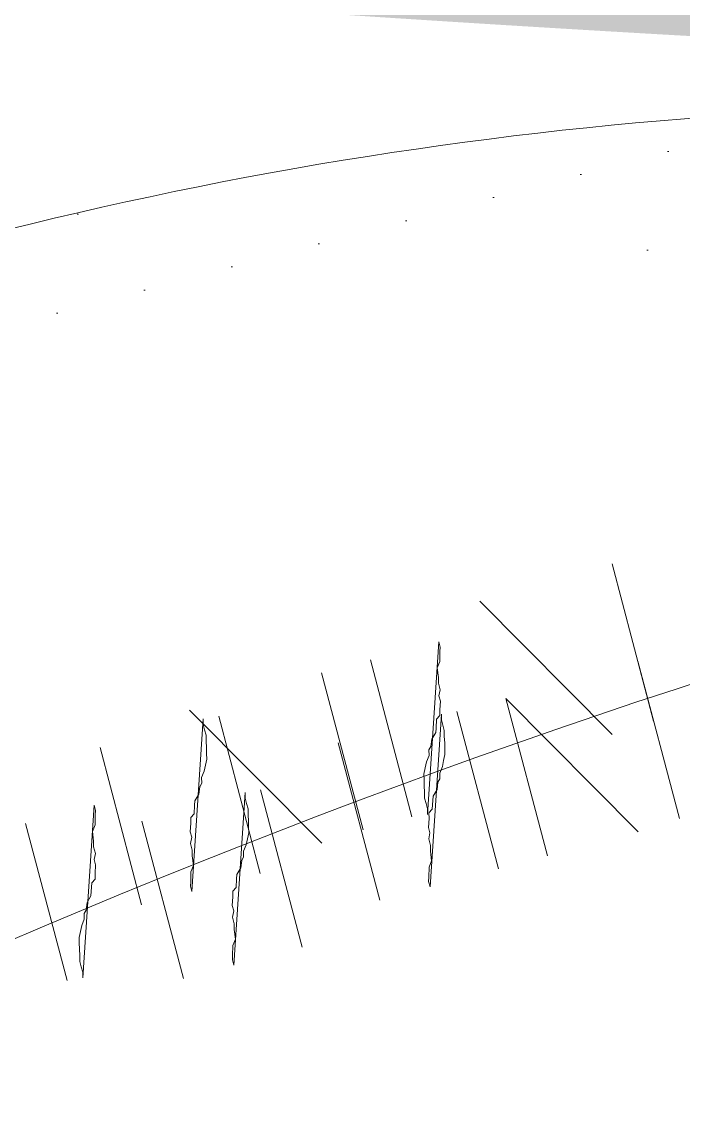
# Model space of a CAD drawing. Extents: x 25752 to 73233, y 27827 to 61602.
# Drawn here: x 59992.3 to 60074.1, y 47998.5 to 48134.5 of the extents above; entities that cross this region are included whole.
import ezdxf

# ---------------------------------------------------------------- set-up
doc = ezdxf.new("R2010")
doc.units = 0
doc.header["$LTSCALE"] = 1000
doc.header["$MEASUREMENT"] = 0
for name, color, linetype, lineweight in [('配景图块－家具立面', 252, 'Continuous', 9), ('铺地', 8, 'Continuous', 5), ('陈设', 31, 'Continuous', 5)]:
    doc.layers.add(name, color=color, linetype=linetype, lineweight=lineweight)

# ---------------------------------------------------------------- blocks, each defined once
blk = doc.blocks.new('keting-01')
at = {"layer": '陈设'}
h = blk.add_hatch(dxfattribs=at)
h.set_pattern_fill('DOTS', color=8, scale=304.8, style=0)
h.set_pattern_definition([(360, (18162.58683531021, 25617.30413790274), (9.525, 19.05), [0, -19.05])])
edge = h.paths.add_edge_path()
edge.add_spline(control_points=[(996.0713303628145, 863.5908750832896), (987.8386285043089, 865.249062579649), (979.6290772076463, 866.8703409121372), (953.8046428019879, 871.8115154706757), (936.2674978222931, 874.9332216072362), (901.3564025760861, 880.3358279757667), (884.0475129705155, 882.5680708720465), (843.5278039620025, 886.746823094727), (820.2507946590194, 888.4518537753029), (749.6108987083426, 892.7779565799283), (701.3337347968481, 894.618957277853), (627.9680007197894, 900.9026336313109), (603.3749709839467, 903.5774288240355), (566.4484742425848, 909.1011380929267), (554.1336054278072, 911.1946513882722), (529.5235732987057, 915.9968669301015), (517.1714435715694, 918.7274998116773), (490.3756448621862, 925.4178034765064), (476.0802774102194, 929.4496035207412), (452.3256658747559, 936.4561370372539), (442.7341582282679, 939.3740820792736), (433.2446362406481, 942.261107346334)], knot_values=[0.007594318894714291, 0.007594318894714291, 0.007594318894714291, 0.007594318894714291, 1.009331685129112, 1.009331685129112, 3.166903830014817, 3.166903830014817, 5.324475974900523, 5.324475974900523, 8.146713981276132, 8.146713981276132, 13.78698518195698, 13.78698518195698, 16.6071207822974, 16.6071207822974, 18.01718858246761, 18.01718858246761, 19.42725638263783, 19.42725638263783, 21.11840045899928, 21.11840045899928, 22.2881602581128, 22.2881602581128, 22.2881602581128, 22.2881602581128], degree=3, periodic=0)
edge.add_ellipse((-77.48649606085382, -800.0763045151252), major_axis=(-1283.858626616139, 1283.858626616139), ratio=0.9999999999999818, start_angle=-61.33743676422674, end_angle=-48.55714826964773)
edge.add_ellipse((147.8141850942047, -800.0763045151252), major_axis=(1283.858626616115, 1283.858626616115), ratio=0.9999999999999885, start_angle=48.5571482696466, end_angle=61.33743676426361)
edge.add_spline(control_points=[(-362.9169472076464, 942.2611073462176), (-372.4064691951498, 939.3740820792154), (-381.9979768417543, 936.4561370371375), (-405.7525883766357, 929.4496035208576), (-420.0479558280203, 925.4178034767974), (-446.8437545358902, 918.7274998123175), (-459.1958842620952, 915.9968669308582), (-483.8059163887519, 911.1946513893781), (-496.1207852023654, 909.1011380941491), (-533.0472819404677, 903.5774288254324), (-557.6403116740985, 900.9026336325915), (-611.6581250126474, 896.2760806423612), (-640.9893235403579, 894.6019140569842), (-669.9649956822395, 893.036922814732)], knot_values=[0.007594318904541566, 0.007594318904541566, 0.007594318904541566, 0.007594318904541566, 1.177354118008585, 1.177354118008585, 2.868498194319651, 2.868498194319651, 4.278565994361959, 4.278565994361959, 5.688633794404266, 5.688633794404266, 8.508769394488882, 8.508769394488882, 11.91787256770212, 11.91787256770212, 11.91787256770212, 11.91787256770212], degree=3, periodic=0)
edge.add_ellipse((-690.3545186583651, 887.7951286538737), major_axis=(-14.8863872921046, 14.8863872921046), ratio=0.9999999999995667, start_angle=225.8035234418923, end_angle=239.417541532368, ccw=False)
edge.add_ellipse((-1021.224653691403, 764.549575428071), major_axis=(-263.7332285244026, 263.7332285244026), ratio=0.9999999999994231, start_angle=234.5429178462428, end_angle=244.3434878472222, ccw=False)
edge.add_ellipse((-545.4026927228551, 1473.910637742491), major_axis=(464.1965283956217, 464.1965283956217), ratio=0.9999999999999988, start_angle=215.5301837112753, end_angle=236.2784491778619)
edge.add_ellipse((-116.4895104428288, 4898.453169354412), major_axis=(2884.587237370078, 2884.587237370078), ratio=1, start_angle=220.7753203818918, end_angle=231.6420249032678)
edge.add_ellipse((703.8265827595023, 1753.867807273753), major_axis=(-687.3524551223126, 687.3524551223126), ratio=0.9999999999999951, start_angle=113.9930274311128, end_angle=139.4777875760855)
edge.add_ellipse((803.3696362192277, 772.3616992990137), major_axis=(18.88655356571336, 18.88655356571336), ratio=0.999999999999889, start_angle=29.349690518414718, end_angle=107.31395154978779, ccw=False)
edge.add_ellipse((582.0949540698202, 537.5616818803828), major_axis=(245.0239564003844, 245.0239564003844), ratio=0.9999999999999977, start_angle=326.06965526290503, end_angle=363.74867896470926, ccw=False)
edge.add_ellipse((782.0569143572357, 287.1395743794274), major_axis=(-245.0406506768896, 245.0406506768896), ratio=0.9999999999729834, start_angle=289.4364312615882, end_angle=291.1525348597326, ccw=False)
edge.add_ellipse((2297.740822082967, 545.9582504187129), major_axis=(-966.7610353427459, 966.7610353427459), ratio=0.9999999999999937, start_angle=35.30528515153998, end_angle=42.74492259143477, ccw=False)
edge.add_ellipse((1141.667108909693, 731.1284608243732), major_axis=(139.1840901862562, 139.1840901862562), ratio=0.9999999999998591, start_angle=92.70420918075928, end_angle=121.7648417998393, ccw=False)
edge = h.paths.add_edge_path()
edge.add_ellipse((1101.918267338537, 809.3025705468026), major_axis=(-54.2011694401335, 54.2011694401335), ratio=0.9999999999999156, start_angle=248.1334738211491, end_angle=277.7178630449272)
edge.add_ellipse((1076.469573644921, 764.9464125772356), major_axis=(-90.17858370672025, 90.17858370672026), ratio=0.9999999999997502, start_angle=-79.30676778778508, end_angle=-64.31921627686972)
edge.add_ellipse((-296.995434705168, 651.4936658183578), major_axis=(1014.580495176632, 1014.580495176632), ratio=0.9999999999999984, start_angle=303.32411686118166, end_angle=324.37804893725087, ccw=False)
edge.add_spline(control_points=[(1108.148602955276, 361.1190873634769), (1110.136375368107, 360.9395735422149), (1118.851643845905, 360.1629144363105), (1127.953862196533, 359.6286005796865), (1136.498063597945, 358.8512076107436)], knot_values=[0, 0, 0, 0, 0.2418033642713523, 1.052830296575082, 1.052830296575082, 1.052830296575082, 1.052830296575082], degree=3, periodic=0)
edge.add_ellipse((1133.497794231167, 324.3855359081645), major_axis=(-24.46307566700356, 24.46307566700356), ratio=0.9999999999999188, start_angle=238.7767705824798, end_angle=310.27284356007203, ccw=False)
edge.add_ellipse((-2508.813566227327, 624.5515211943421), major_axis=(2607.446179105898, 2607.446179105898), ratio=0.999999999999999, start_angle=310.4593117003497, end_angle=318.3404531218047)
edge = h.paths.add_edge_path()
edge.add_ellipse((-1031.590578305419, 809.3025705465116), major_axis=(54.20116944015222, 54.20116944015222), ratio=0.9999999999995934, start_angle=82.28213695507955, end_angle=111.8665261788591)
edge.add_ellipse((2579.141255260445, 624.5515211949823), major_axis=(-2607.446179106048, 2607.446179106049), ratio=0.9999999999999925, start_angle=41.65954687821016, end_angle=49.54410408661445)
edge.add_ellipse((-1063.138307445566, 324.2252916574944), major_axis=(24.46307566700256, 24.46307566700256), ratio=0.9999999999999033, start_angle=49.98346972011012, end_angle=121.3236457343994, ccw=False)
edge.add_spline(control_points=[(-1066.143605310703, 358.690525254875), (-1062.783122170367, 358.996772701852), (-1059.659696693998, 359.2463994749123), (-1056.694063436356, 359.4704228297924)], knot_values=[0, 0, 0, 0, 0.3189857557440551, 0.3189857557440551, 0.3189857557440551, 0.3189857557440551], degree=3, periodic=0)
edge.add_ellipse((2166.821021849522, 749.914078490925), major_axis=(2296.028718604327, 2296.028718604327), ratio=0.9999999999999991, start_angle=132.8754075785099, end_angle=141.9062269296692, ccw=False)
edge = h.paths.add_edge_path()
edge.add_ellipse((-635.3614413564792, 614.8597379613784), major_axis=(201.0565212141125, 201.0565212141125), ratio=0.9999999999999994, start_angle=219.8560000035077, end_angle=290.9319768433341)
edge.add_ellipse((-399.5050116856582, 697.3351374629419), major_axis=(141.3163031800011, 141.3163031800011), ratio=0.9999999999999929, start_angle=231.8281592482279, end_angle=294.8810682384705)
edge.add_ellipse((-58.50481420382857, 130.5610611776938), major_axis=(-368.4761261597796, 368.4761261597795), ratio=0.9999999999999991, start_angle=285.52623263396157, end_angle=332.11357467867344, ccw=False)
edge.add_ellipse((469.8066690799315, 776.027095969941), major_axis=(-235.293706831595, 235.293706831595), ratio=0.9999999999999817, start_angle=80.19826500577827, end_angle=130.5062586859865)
edge.add_ellipse((682.046916129184, 526.5308612888912), major_axis=(178.2628612539982, 178.2628612539982), ratio=0.9999999999999981, start_angle=154.0384846775883, end_angle=216.6923729745889)
edge.add_ellipse((1096.802542923717, 604.6498504911433), major_axis=(-394.2525525941339, 394.252552594134), ratio=0.999999999999949, start_angle=80.98112304628877, end_angle=109.8781780001218)
edge.add_ellipse((81.6952970182756, 14361.16825844161), major_axis=(-10099.29640554323, 10099.29640554323), ratio=0.9999999999995927, start_angle=138.1241672681158, end_angle=138.7143909774701)
edge.add_spline(control_points=[(1006.961830939166, 108.6085719899856), (1007.363344130339, 114.9970480263582), (1007.454428465106, 121.4929060100112), (1007.199459466501, 128.3166593944188)], knot_values=[2.293510373809953, 2.293510373809953, 2.293510373809953, 2.293510373809953, 2.979732802934619, 2.979732802934619, 2.979732802934619, 2.979732802934619], degree=3, periodic=0)
edge.add_spline(control_points=[(1007.199459466501, 128.3166593944188), (1007.056142148329, 132.1522709439159), (1006.394062284846, 142.4749772372306), (1004.522849050001, 156.9979462881456), (992.0258315125247, 153.6702440436347), (988.5933109238977, 157.0695412120549), (987.1594260093989, 159.5937389279716)], knot_values=[2.979732802934619, 2.979732802934619, 2.979732802934619, 2.979732802934619, 3.36545639614831, 3.990521829336836, 4.278466320926378, 4.605763273049225, 4.605763273049225, 4.605763273049225, 4.605763273049225], degree=3, periodic=0)
edge.add_spline(control_points=[(987.1594260093989, 159.5937389279716), (985.7204994963249, 162.1268118276494), (984.6764873770298, 165.380762527755), (983.6324752577348, 168.6347132280353)], knot_values=[4.605763273049225, 4.605763273049225, 4.605763273049225, 4.605763273049225, 4.934211014792284, 4.934211014792284, 4.934211014792284, 4.934211014792284], degree=3, periodic=0)
edge.add_ellipse((2297.740822082967, 545.9582504187129), major_axis=(-966.7610353430241, 966.761035343024), ratio=0.9999999999998376, start_angle=52.795632896919415, end_angle=61.02050574382298, ccw=False)
edge.add_ellipse((697.9145912433742, 481.1212555931415), major_axis=(-193.2577183695978, 193.2577183695977), ratio=0.9999999999999212, start_angle=165.6335501199894, end_angle=198.8130742464472, ccw=False)
edge.add_ellipse((987.5689921147423, 481.2092158006271), major_axis=(197.4361382076936, 197.4361382076936), ratio=0.9999999999998674, start_angle=151.0252170128921, end_angle=192.4102655699839, ccw=False)
edge.add_ellipse((872.4652319916058, 801.2413249782403), major_axis=(300.9884463597922, 300.9884463597923), ratio=0.9999999999999813, start_angle=177.8463850309959, end_angle=203.8962665094932, ccw=False)
edge.add_ellipse((886.4243425853783, 285.6783404281014), major_axis=(-280.5584644205587, 280.5584644205586), ratio=0.9999999999996602, start_angle=2.0533838449994732, end_angle=10.260448050109005, ccw=False)
edge.add_spline(control_points=[(595.9934426442487, 556.0040629839059), (602.4018513633637, 564.1422486366355), (618.4675662182271, 584.5444695093902), (560.9736075192923, 575.6567985196598), (529.1059395032935, 596.5780363008962), (474.9238256493118, 621.3288819395821), (415.2595064755296, 591.6954341397504), (340.9271842219168, 609.1883606316987), (261.9902330305194, 623.6756329140626), (229.1386710400693, 677.9326262066606), (178.6444096356863, 685.7719019984361), (189.3899977983674, 715.6425413673278), (173.7849215685856, 716.9934724339982), (165.6612177520292, 717.6121500710142)], knot_values=[28.72622828787619, 28.72622828787619, 28.72622828787619, 28.72622828787619, 29.65137003608691, 31.04553471454428, 32.97090723718488, 34.80045963000916, 37.53798117998499, 40.13244696109814, 43.73799823656201, 46.29924793153518, 47.53881564063179, 48.20545028199999, 48.98405692497199, 48.98405692497199, 48.98405692497199, 48.98405692550385], degree=3, periodic=0)
edge.add_ellipse((18.62507486331742, -4997.741153196723), major_axis=(-4042.702252732715, 4042.702252732715), ratio=0.9999999999999977, start_angle=-46.47369586912973, end_angle=-42.84626635100496)
edge.add_spline(control_points=[(-196.2340660261689, 715.4644757015049), (-208.8575831012568, 714.1898179298732), (-231.1373375068652, 711.301770086342), (-259.3318401137367, 671.6945340897655), (-321.67682123743, 652.850656854629), (-379.5356295341626, 620.6237012119964), (-444.5238694277359, 630.861494119803), (-465.1179062118754, 597.4442924734321), (-544.0760743449209, 568.0265953844064), (-524.7681710667675, 567.5076862247661)], knot_values=[0, 0, 0, 1.163513729807164e-12, 1.426783815582302, 2.507845637052222, 5.446644405802077, 8.794161911986935, 10.36550993041577, 12.19506232323765, 14.47634677036475, 14.47634677036475, 14.47634677036475, 14.47634677036475], degree=3, periodic=0)
edge.add_ellipse((-756.0246989517473, 924.870957973355), major_axis=(300.9884463598087, 300.9884463598087), ratio=0.9999999999999547, start_angle=233.1899730444863, end_angle=257.9076692015958, ccw=False)
edge.add_ellipse((-939.7393269962631, 638.6571184380446), major_axis=(197.4361382076993, 197.4361382076993), ratio=0.9999999999999556, start_angle=244.6759739839959, end_angle=286.0610225410798, ccw=False)
edge.add_ellipse((-657.4306535270298, 573.8381970869959), major_axis=(-193.2577183704306, 193.2577183704306), ratio=0.9999999999956852, start_angle=85.14470269029368, end_angle=91.45268943398088, ccw=False)
edge.add_ellipse((-2122.789457567385, 542.7427645198768), major_axis=(-894.3411277871842, 894.3411277871842), ratio=0.9999999999998531, start_angle=208.0880272447276, end_angle=218.4118439115923, ccw=False)
edge.add_spline(control_points=[(-912.6986819964368, 174.8128519249731), (-914.3419047960779, 169.8037326467456), (-915.9851275954861, 164.7946133684018), (-919.0608770635445, 162.4413558801753)], knot_values=[4.42752981046754, 4.42752981046754, 4.42752981046754, 4.42752981046754, 4.934211014792284, 4.934211014792284, 4.934211014792284, 4.934211014792284], degree=3, periodic=0)
edge.add_ellipse((-1027.898065884248, 610.1037862319499), major_axis=(325.7661624684434, 325.7661624684433), ratio=0.9999999999999749, start_angle=238.6648212037559, end_angle=277.816367146285)
h = blk.add_hatch(dxfattribs=at)
h.set_pattern_fill('DOTS', color=8, scale=162.56, angle=14.82400259601741, style=0)
h.set_pattern_definition([(14.82400259601742, (4836.366016332875, 17139.19586050097), (2.3114750246387, 11.12155938753516), [0, -10.15999999999999])])
edge = h.paths.add_edge_path(flags=17)
edge.add_ellipse((-519.1439025870932, 762.2042342543718), major_axis=(21.14502328860399, 21.14502328860399), ratio=0.9999999999999227, start_angle=217.598370494964, end_angle=267.39462829812675, ccw=False)
edge.add_ellipse((-537.164517506928, 656.8479491472244), major_axis=(54.45877196658473, 54.45877196658473), ratio=0.999999999999866, start_angle=350.65844968254294, end_angle=394.3991949743683, ccw=False)
edge.add_ellipse((-516.9501930261322, 701.7574595074402), major_axis=(-29.95442116378443, 29.95442116378443), ratio=0.9999999999998381, start_angle=224.9828587922299, end_angle=289.9024488496004)
edge = h.paths.add_edge_path(flags=17)
edge.add_ellipse((-268.9012063805421, 118.0461821601493), major_axis=(-437.6135387341282, 437.6135387341282), ratio=0.9999999999840347, start_angle=-26.32292343229813, end_angle=-25.58827127859119)
edge.add_ellipse((-472.1012531904853, 651.9236041483819), major_axis=(-35.27276074935165, 35.27276074935165), ratio=0.9999999999999832, start_angle=246.3633945223265, end_angle=317.8577408210059, ccw=False)
edge.add_ellipse((-407.3491173858347, 676.690143339074), major_axis=(-13.75234945515317, 13.75234945515317), ratio=0.9999999999999909, start_angle=-72.18619439915022, end_angle=64.8217797418078, ccw=False)
edge.add_ellipse((-443.9371503046423, 625.1105849205924), major_axis=(58.36219010513094, 58.36219010513094), ratio=0.9999999999999907, start_angle=11.56752916311502, end_angle=61.28906160823021)
edge = h.paths.add_edge_path()
edge.add_ellipse((-425.4547496489249, 468.2156776812044), major_axis=(-220.0337383788228, 220.0337383788228), ratio=0.9999999999999688, start_angle=-23.32578200306534, end_angle=26.28458598788795)
edge.add_spline(control_points=[(-720.1757704019547, 568.0616188914282), (-724.1126861067023, 559.5518392391969), (-729.1230209034402, 548.7218270415324), (-722.1788345618406, 542.4840992808458), (-720.3808340353426, 541.3396552748163)], knot_values=[0, 0, 0, 0, 1.42238482592121, 1.810204922351612, 1.810204922351612, 1.810204922351612, 1.810204922351612], degree=3, periodic=0)
edge.add_ellipse((-268.9012063769624, 118.0461821584613), major_axis=(437.6135387384768, 437.6135387384769), ratio=0.99999999999961, start_angle=87.25263749308863, end_angle=91.84549474957328, ccw=False)
edge.add_ellipse((-419.3596846963046, 494.8536052366253), major_axis=(196.4563008926624, 196.4563008926624), ratio=0.9999999999999459, start_angle=66.89079912288321, end_angle=117.98945326683679, ccw=False)
edge.add_ellipse((-326.5521458889125, 374.6258958802209), major_axis=(301.2260797398521, 301.2260797398521), ratio=0.9999999999999956, start_angle=389.56745048290304, end_angle=432.4529716565977, ccw=False)
edge.add_ellipse((-65.63578831939958, -110.8210009536706), major_axis=(-642.1611214507669, 642.1611214507669), ratio=0.999999999999835, start_angle=321.74637887917953, end_angle=324.3508728240508, ccw=False)
edge.add_spline(control_points=[(-172.3207264993107, 791.0438091878896), (-173.0406314915745, 794.3510192702524), (-177.5621041331906, 803.7592005331535), (-188.5103892912157, 803.5802000950789), (-195.9014523802325, 803.4593589303549)], knot_values=[0, 0, 0, 0, 0.5819764206049407, 1.791185280154921, 1.791185280154921, 1.791185280154921, 1.791185280154921], degree=3, periodic=0)
edge.add_ellipse((-310.588310538209, 350.0807654595119), major_axis=(330.6850650178454, 330.6850650178453), ratio=0.9999999999999977, start_angle=30.80422389370577, end_angle=74.43044399808288)
edge = h.paths.add_edge_path()
edge.add_spline(control_points=[(-184.02270455088, 765.4202955260407), (-178.7685652549844, 770.4592218788457), (-171.4651442120085, 777.4634900736273), (-171.7042187721236, 788.2116013358464), (-172.3207264993107, 791.0438091878896)], knot_values=[1.791185280154921, 1.791185280154921, 1.791185280154921, 1.791185280154921, 3.069002213139684, 3.567391534373676, 3.567391534373676, 3.567391534373676, 3.567391534373676], degree=3, periodic=0)
edge.add_ellipse((-65.63578831939958, -110.8210009536706), major_axis=(642.1611214519006, 642.1611214519005), ratio=0.9999999999993392, start_angle=51.74637887920161, end_angle=54.3508728240713)
edge.add_ellipse((-507.7083576456644, 994.6399603226455), major_axis=(-255.5169101381771, 255.5169101381771), ratio=0.9999999999999863, start_angle=145.8922033348512, end_angle=189.5904192882054, ccw=False)
edge.add_ellipse((-653.8920481570531, 961.5946925718454), major_axis=(273.4511480315422, 273.4511480315423), ratio=0.9999999999999933, start_angle=220.3807436132537, end_angle=258.6817611968143, ccw=False)
edge.add_ellipse((-268.9012063769624, 118.0461821584613), major_axis=(-437.6135387383082, 437.6135387383082), ratio=0.9999999999988526, start_angle=-2.747362506916546, end_angle=1.845494749579979)
edge.add_spline(control_points=[(-720.3808340353426, 541.3396552748163), (-717.6522013170179, 539.6028552498901), (-707.1904422369553, 535.6688909807708), (-697.8251601859229, 535.2074981800979), (-691.54221590003, 534.8979607583606)], knot_values=[1.810204922351612, 1.810204922351612, 1.810204922351612, 1.810204922351612, 2.398757922429805, 3.598446597238173, 3.598446597238173, 3.598446597238173, 3.598446597238173], degree=3, periodic=0)
edge.add_ellipse((-673.966593976249, 887.778286769113), major_axis=(-249.833371441272, 249.833371441272), ratio=0.9999999999999963, start_angle=132.1486721113125, end_angle=176.9724953827164)
edge.add_ellipse((-424.9174051396549, 901.4550634215702), major_axis=(-195.6217202257924, 195.6217202257924), ratio=0.9999999999999788, start_angle=132.3564968236814, end_angle=195.5463068146161)
at = {"layer": '陈设', "color": 8, "linetype": 'Continuous'}
for p, q in [((-351.3156963514339, 748.442995973397), (-355.9982303185679, 766.1356612081872)), ((-351.3156963514339, 748.442995973397), (-355.9982303185679, 766.1356612081872)), ((-351.3156963514339, 748.442995973397), (-355.9982303185679, 766.1356612081872)), ((-351.3156963514339, 748.442995973397), (-355.9982303185679, 766.1356612081872)), ((-370.8612935001147, 761.934639183979), (-355.9640485124546, 746.945395433926)), ((-370.8612935001147, 761.934639183979), (-355.9640485124546, 746.945395433926)), ((-370.8612935001147, 761.934639183979), (-355.9640485124546, 746.945395433926)), ((-378.5167557772947, 737.6567813305883), (-383.1992897442542, 755.3494465654367)), ((-378.5167557772947, 737.6567813305883), (-383.1992897442542, 755.3494465654367)), ((-378.5167557772947, 737.6567813305883), (-383.1992897442542, 755.3494465654367)), ((-378.5167557772947, 737.6567813305883), (-383.1992897442542, 755.3494465654367)), ((-348.4153537931852, 737.4842308446241), (-353.0978877601447, 755.1768960794725)), ((-348.4153537931852, 737.4842308446241), (-353.0978877601447, 755.1768960794725)), ((-348.4153537931852, 737.4842308446241), (-353.0978877601447, 755.1768960794725)), ((-348.4153537931852, 737.4842308446241), (-353.0978877601447, 755.1768960794725)), ((-384.0169847884099, 736.2010928388336), (-388.6995187553694, 753.893758073682)), ((-384.0169847884099, 736.2010928388336), (-388.6995187553694, 753.893758073682)), ((-384.0169847884099, 736.2010928388336), (-388.6995187553694, 753.893758073682)), ((-384.0169847884099, 736.2010928388336), (-388.6995187553694, 753.893758073682)), ((-367.9609509416914, 750.9758740552061), (-353.0637059540313, 735.9866303051531)), ((-367.9609509416914, 750.9758740552061), (-363.278416974732, 733.283208820445)), ((-367.9609509416914, 750.9758740552061), (-353.0637059540313, 735.9866303051531)), ((-367.9609509416914, 750.9758740552061), (-363.278416974732, 733.283208820445)), ((-367.9609509416914, 750.9758740552061), (-353.0637059540313, 735.9866303051531)), ((-367.9609509416914, 750.9758740552061), (-363.278416974732, 733.283208820445)), ((-367.9609509416914, 750.9758740552061), (-363.278416974732, 733.283208820445)), ((-403.5625819370907, 749.6927360494155), (-388.665336949256, 734.7034922993626)), ((-403.5625819370907, 749.6927360494155), (-388.665336949256, 734.7034922993626)), ((-403.5625819370907, 749.6927360494155), (-388.665336949256, 734.7034922993626)), ((-400.2726473029179, 749.0022059785551), (-395.5901133357547, 731.3095407437067)), ((-400.2726473029179, 749.0022059785551), (-395.5901133357547, 731.3095407437067)), ((-400.2726473029179, 749.0022059785551), (-395.5901133357547, 731.3095407437067)), ((-400.2726473029179, 749.0022059785551), (-395.5901133357547, 731.3095407437067)), ((-373.4611799528066, 749.5201855634805), (-368.7786459858762, 731.8275203287194)), ((-373.4611799528066, 749.5201855634805), (-368.7786459858762, 731.8275203287194)), ((-373.4611799528066, 749.5201855634805), (-368.7786459858762, 731.8275203287194)), ((-373.4611799528066, 749.5201855634805), (-368.7786459858762, 731.8275203287194)), ((-413.6303463299409, 745.4669624984963), (-408.9478123628069, 727.7742972637643)), ((-413.6303463299409, 745.4669624984963), (-408.9478123628069, 727.7742972637643)), ((-413.6303463299409, 745.4669624984963), (-408.9478123628069, 727.7742972637643)), ((-413.6303463299409, 745.4669624984963), (-408.9478123628069, 727.7742972637643)), ((-386.8188789798296, 745.984942083538), (-382.1363450128702, 728.2922768486897)), ((-386.8188789798296, 745.984942083538), (-382.1363450128702, 728.2922768486897)), ((-386.8188789798296, 745.984942083538), (-382.1363450128702, 728.2922768486897)), ((-386.8188789798296, 745.984942083538), (-382.1363450128702, 728.2922768486897)), ((-395.5507614017697, 740.7094149166369), (-390.8682274348103, 723.0167496817885)), ((-395.5507614017697, 740.7094149166369), (-390.8682274348103, 723.0167496817885)), ((-395.5507614017697, 740.7094149166369), (-390.8682274348103, 723.0167496817885)), ((-395.5507614017697, 740.7094149166369), (-390.8682274348103, 723.0167496817885)), ((-417.3257827419147, 719.2464232586208), (-422.0083167088742, 736.9390884934692)), ((-417.3257827419147, 719.2464232586208), (-422.0083167088742, 736.9390884934692)), ((-417.3257827419147, 719.2464232586208), (-422.0083167088742, 736.9390884934692)), ((-417.3257827419147, 719.2464232586208), (-422.0083167088742, 736.9390884934692)), ((-408.9084604288219, 737.1741714366071), (-404.2259264618624, 719.4815062017587)), ((-408.9084604288219, 737.1741714366071), (-404.2259264618624, 719.4815062017587)), ((-408.9084604288219, 737.1741714366071), (-404.2259264618624, 719.4815062017587)), ((-408.9084604288219, 737.1741714366071), (-404.2259264618624, 719.4815062017587))]:
    blk.add_line(p, q, dxfattribs=at)
for points in [[(-375.4903259116109, 757.3896979643614), (-375.3314479104884, 756.7893872550922), (-375.362367087102, 756.2994347229833), (-375.3844859397796, 755.169451981259), (-375.6758409704489, 754.4499827712134), (-375.5480901013361, 753.3605052768835), (-375.5392897775746, 752.7204750673845), (-375.3406922761351, 751.9700866808125), (-375.4811838826572, 751.2905449265381), (-375.3223058815347, 750.6902342173853), (-375.3841442345292, 749.7103291529638), (-375.3753439108259, 749.0702989434358), (-375.7461379421293, 748.650985088083), (-375.8079762951238, 747.6710800236324), (-375.8388954715338, 747.1811274915235), (-376.2803281795932, 746.4219387811609), (-376.3818860329338, 745.5921113941004), (-376.6026023868762, 745.2125170389772), (-376.5938020631438, 744.5724868294783), (-376.8851570940169, 743.8530176194035), (-377.0264344474708, 743.1732679096749), (-377.1677118009538, 742.4935181999172), (-377.1589114772214, 741.8534879904182), (-377.1501111533144, 741.2134577808902), (-377.1017992848356, 740.4241356410785), (-377.0929989611031, 739.7841054315795), (-376.9341209599806, 739.1837947223685), (-376.7752429588581, 738.5834840132156), (-376.7664426349511, 737.9434538037167)], [(-375.4903259116109, 757.3896979643614), (-375.3314479104884, 756.7893872550922), (-375.362367087102, 756.2994347229833), (-375.3844859397796, 755.169451981259), (-375.6758409704489, 754.4499827712134), (-375.5480901013361, 753.3605052768835), (-375.5392897775746, 752.7204750673845), (-375.3406922761351, 751.9700866808125), (-375.4811838826572, 751.2905449265381), (-375.3223058815347, 750.6902342173853), (-375.3841442345292, 749.7103291529638), (-375.3753439108259, 749.0702989434358), (-375.7461379421293, 748.650985088083), (-375.8079762951238, 747.6710800236324), (-375.8388954715338, 747.1811274915235), (-376.2803281795932, 746.4219387811609), (-376.3818860329338, 745.5921113941004), (-376.6026023868762, 745.2125170389772), (-376.5938020631438, 744.5724868294783), (-376.8851570940169, 743.8530176194035), (-377.0264344474708, 743.1732679096749), (-377.1677118009538, 742.4935181999172), (-377.1589114772214, 741.8534879904182), (-377.1501111533144, 741.2134577808902), (-377.1017992848356, 740.4241356410785), (-377.0929989611031, 739.7841054315795), (-376.9341209599806, 739.1837947223685), (-376.7752429588581, 738.5834840132156), (-376.7664426349511, 737.9434538037167)], [(-375.4903259116109, 757.3896979643614), (-375.3314479104884, 756.7893872550922), (-375.362367087102, 756.2994347229833), (-375.3844859397796, 755.169451981259), (-375.6758409704489, 754.4499827712134), (-375.5480901013361, 753.3605052768835), (-375.5392897775746, 752.7204750673845), (-375.3406922761351, 751.9700866808125), (-375.4811838826572, 751.2905449265381), (-375.3223058815347, 750.6902342173853), (-375.3841442345292, 749.7103291529638), (-375.3753439108259, 749.0702989434358), (-375.7461379421293, 748.650985088083), (-375.8079762951238, 747.6710800236324), (-375.8388954715338, 747.1811274915235), (-376.2803281795932, 746.4219387811609), (-376.3818860329338, 745.5921113941004), (-376.6026023868762, 745.2125170389772), (-376.5938020631438, 744.5724868294783), (-376.8851570940169, 743.8530176194035), (-377.0264344474708, 743.1732679096749), (-377.1677118009538, 742.4935181999172), (-377.1589114772214, 741.8534879904182), (-377.1501111533144, 741.2134577808902), (-377.1017992848356, 740.4241356410785), (-377.0929989611031, 739.7841054315795), (-376.9341209599806, 739.1837947223685), (-376.7752429588581, 738.5834840132156), (-376.7664426349511, 737.9434538037167)], [(-375.4903259116109, 757.3896979643614), (-375.3314479104884, 756.7893872550922), (-375.362367087102, 756.2994347229833), (-375.3844859397796, 755.169451981259), (-375.6758409704489, 754.4499827712134), (-375.5480901013361, 753.3605052768835), (-375.5392897775746, 752.7204750673845), (-375.3406922761351, 751.9700866808125), (-375.4811838826572, 751.2905449265381), (-375.3223058815347, 750.6902342173853), (-375.3841442345292, 749.7103291529638), (-375.3753439108259, 749.0702989434358), (-375.7461379421293, 748.650985088083), (-375.8079762951238, 747.6710800236324), (-375.8388954715338, 747.1811274915235), (-376.2803281795932, 746.4219387811609), (-376.3818860329338, 745.5921113941004), (-376.6026023868762, 745.2125170389772), (-376.5938020631438, 744.5724868294783), (-376.8851570940169, 743.8530176194035), (-377.0264344474708, 743.1732679096749), (-377.1677118009538, 742.4935181999172), (-377.1589114772214, 741.8534879904182), (-377.1501111533144, 741.2134577808902), (-377.1017992848356, 740.4241356410785), (-377.0929989611031, 739.7841054315795), (-376.9341209599806, 739.1837947223685), (-376.7752429588581, 738.5834840132156), (-376.7664426349511, 737.9434538037167)], [(-403.2990771683981, 729.2692893447238), (-403.4579551695206, 729.8696000540222), (-403.4270359931106, 730.359552586131), (-403.4049171404331, 731.4895353278262), (-403.1135621095891, 732.2090045379009), (-403.2415209342726, 733.299267779279), (-403.250321258005, 733.9392979888071), (-403.4489187594736, 734.6896863752627), (-403.3084271527478, 735.369228129508), (-403.4673051538703, 735.9695388387772), (-403.4054668010504, 736.9494439031114), (-403.4142671247828, 737.5894741126103), (-403.0434730934794, 738.0087879681087), (-402.9814267850597, 738.9879072854528), (-402.9505076084752, 739.4778598176781), (-402.5090749004157, 740.2370485279826), (-402.4075170470751, 741.066875915014), (-402.1868006931327, 741.4464702701662), (-402.1956010168651, 742.0865004796651), (-401.9042459860211, 742.8059696897399), (-401.7629686325381, 743.4857193994685), (-401.6216912790551, 744.1654691091971), (-401.6304916028166, 744.8054993186961), (-401.6392919267237, 745.445529528195), (-401.6878117507731, 746.2356374150258), (-401.6966120745055, 746.8756676245248), (-401.855490075628, 747.4759783336776), (-402.0143680767505, 748.0762890429469), (-402.0231684004539, 748.7163192524749)], [(-403.2990771683981, 729.2692893447238), (-403.4579551695206, 729.8696000540222), (-403.4270359931106, 730.359552586131), (-403.4049171404331, 731.4895353278262), (-403.1135621095891, 732.2090045379009), (-403.2415209342726, 733.299267779279), (-403.250321258005, 733.9392979888071), (-403.4489187594736, 734.6896863752627), (-403.3084271527478, 735.369228129508), (-403.4673051538703, 735.9695388387772), (-403.4054668010504, 736.9494439031114), (-403.4142671247828, 737.5894741126103), (-403.0434730934794, 738.0087879681087), (-402.9814267850597, 738.9879072854528), (-402.9505076084752, 739.4778598176781), (-402.5090749004157, 740.2370485279826), (-402.4075170470751, 741.066875915014), (-402.1868006931327, 741.4464702701662), (-402.1956010168651, 742.0865004796651), (-401.9042459860211, 742.8059696897399), (-401.7629686325381, 743.4857193994685), (-401.6216912790551, 744.1654691091971), (-401.6304916028166, 744.8054993186961), (-401.6392919267237, 745.445529528195), (-401.6878117507731, 746.2356374150258), (-401.6966120745055, 746.8756676245248), (-401.855490075628, 747.4759783336776), (-402.0143680767505, 748.0762890429469), (-402.0231684004539, 748.7163192524749)], [(-403.2990771683981, 729.2692893447238), (-403.4579551695206, 729.8696000540222), (-403.4270359931106, 730.359552586131), (-403.4049171404331, 731.4895353278262), (-403.1135621095891, 732.2090045379009), (-403.2415209342726, 733.299267779279), (-403.250321258005, 733.9392979888071), (-403.4489187594736, 734.6896863752627), (-403.3084271527478, 735.369228129508), (-403.4673051538703, 735.9695388387772), (-403.4054668010504, 736.9494439031114), (-403.4142671247828, 737.5894741126103), (-403.0434730934794, 738.0087879681087), (-402.9814267850597, 738.9879072854528), (-402.9505076084752, 739.4778598176781), (-402.5090749004157, 740.2370485279826), (-402.4075170470751, 741.066875915014), (-402.1868006931327, 741.4464702701662), (-402.1956010168651, 742.0865004796651), (-401.9042459860211, 742.8059696897399), (-401.7629686325381, 743.4857193994685), (-401.6216912790551, 744.1654691091971), (-401.6304916028166, 744.8054993186961), (-401.6392919267237, 745.445529528195), (-401.6878117507731, 746.2356374150258), (-401.6966120745055, 746.8756676245248), (-401.855490075628, 747.4759783336776), (-402.0143680767505, 748.0762890429469), (-402.0231684004539, 748.7163192524749)], [(-403.2990771683981, 729.2692893447238), (-403.4579551695206, 729.8696000540222), (-403.4270359931106, 730.359552586131), (-403.4049171404331, 731.4895353278262), (-403.1135621095891, 732.2090045379009), (-403.2415209342726, 733.299267779279), (-403.250321258005, 733.9392979888071), (-403.4489187594736, 734.6896863752627), (-403.3084271527478, 735.369228129508), (-403.4673051538703, 735.9695388387772), (-403.4054668010504, 736.9494439031114), (-403.4142671247828, 737.5894741126103), (-403.0434730934794, 738.0087879681087), (-402.9814267850597, 738.9879072854528), (-402.9505076084752, 739.4778598176781), (-402.5090749004157, 740.2370485279826), (-402.4075170470751, 741.066875915014), (-402.1868006931327, 741.4464702701662), (-402.1956010168651, 742.0865004796651), (-401.9042459860211, 742.8059696897399), (-401.7629686325381, 743.4857193994685), (-401.6216912790551, 744.1654691091971), (-401.6304916028166, 744.8054993186961), (-401.6392919267237, 745.445529528195), (-401.6878117507731, 746.2356374150258), (-401.6966120745055, 746.8756676245248), (-401.855490075628, 747.4759783336776), (-402.0143680767505, 748.0762890429469), (-402.0231684004539, 748.7163192524749)], [(-376.4876098184905, 729.7872689296491), (-376.646487819613, 730.3875796389184), (-376.6155686430284, 730.8775321711437), (-376.5934497903218, 732.0075149127515), (-376.3020947596524, 732.7269841228263), (-376.4300535841903, 733.8172473642044), (-376.4388539080974, 734.4572775737033), (-376.6374514093623, 735.2076659603044), (-376.4969598028401, 735.8872077145497), (-376.6558378039626, 736.4875184237026), (-376.5939994509681, 737.4674234881531), (-376.6027997748752, 738.1074536975357), (-376.2320057435427, 738.5267675530049), (-376.1699594349775, 739.5058868703782), (-376.1390402585675, 739.9958394026035), (-375.697607550479, 740.7550281129079), (-375.5960496971675, 741.5848554999102), (-375.3753333432251, 741.9644498551497), (-375.3841336669575, 742.6044800645905), (-375.0927786360844, 743.3239492746652), (-374.9515012826305, 744.0036989844812), (-374.8102239291475, 744.6834486942098), (-374.8190242528799, 745.3234789037379), (-374.8278245768161, 745.9635091131204), (-374.8763444008655, 746.7536169999512), (-374.8851447245979, 747.3936472094501), (-375.0440227257204, 747.9939579187194), (-375.2029007268138, 748.5942686278722), (-375.2117010505754, 749.2342988373712)], [(-376.4876098184905, 729.7872689296491), (-376.646487819613, 730.3875796389184), (-376.6155686430284, 730.8775321711437), (-376.5934497903218, 732.0075149127515), (-376.3020947596524, 732.7269841228263), (-376.4300535841903, 733.8172473642044), (-376.4388539080974, 734.4572775737033), (-376.6374514093623, 735.2076659603044), (-376.4969598028401, 735.8872077145497), (-376.6558378039626, 736.4875184237026), (-376.5939994509681, 737.4674234881531), (-376.6027997748752, 738.1074536975357), (-376.2320057435427, 738.5267675530049), (-376.1699594349775, 739.5058868703782), (-376.1390402585675, 739.9958394026035), (-375.697607550479, 740.7550281129079), (-375.5960496971675, 741.5848554999102), (-375.3753333432251, 741.9644498551497), (-375.3841336669575, 742.6044800645905), (-375.0927786360844, 743.3239492746652), (-374.9515012826305, 744.0036989844812), (-374.8102239291475, 744.6834486942098), (-374.8190242528799, 745.3234789037379), (-374.8278245768161, 745.9635091131204), (-374.8763444008655, 746.7536169999512), (-374.8851447245979, 747.3936472094501), (-375.0440227257204, 747.9939579187194), (-375.2029007268138, 748.5942686278722), (-375.2117010505754, 749.2342988373712)], [(-376.4876098184905, 729.7872689296491), (-376.646487819613, 730.3875796389184), (-376.6155686430284, 730.8775321711437), (-376.5934497903218, 732.0075149127515), (-376.3020947596524, 732.7269841228263), (-376.4300535841903, 733.8172473642044), (-376.4388539080974, 734.4572775737033), (-376.6374514093623, 735.2076659603044), (-376.4969598028401, 735.8872077145497), (-376.6558378039626, 736.4875184237026), (-376.5939994509681, 737.4674234881531), (-376.6027997748752, 738.1074536975357), (-376.2320057435427, 738.5267675530049), (-376.1699594349775, 739.5058868703782), (-376.1390402585675, 739.9958394026035), (-375.697607550479, 740.7550281129079), (-375.5960496971675, 741.5848554999102), (-375.3753333432251, 741.9644498551497), (-375.3841336669575, 742.6044800645905), (-375.0927786360844, 743.3239492746652), (-374.9515012826305, 744.0036989844812), (-374.8102239291475, 744.6834486942098), (-374.8190242528799, 745.3234789037379), (-374.8278245768161, 745.9635091131204), (-374.8763444008655, 746.7536169999512), (-374.8851447245979, 747.3936472094501), (-375.0440227257204, 747.9939579187194), (-375.2029007268138, 748.5942686278722), (-375.2117010505754, 749.2342988373712)], [(-376.4876098184905, 729.7872689296491), (-376.646487819613, 730.3875796389184), (-376.6155686430284, 730.8775321711437), (-376.5934497903218, 732.0075149127515), (-376.3020947596524, 732.7269841228263), (-376.4300535841903, 733.8172473642044), (-376.4388539080974, 734.4572775737033), (-376.6374514093623, 735.2076659603044), (-376.4969598028401, 735.8872077145497), (-376.6558378039626, 736.4875184237026), (-376.5939994509681, 737.4674234881531), (-376.6027997748752, 738.1074536975357), (-376.2320057435427, 738.5267675530049), (-376.1699594349775, 739.5058868703782), (-376.1390402585675, 739.9958394026035), (-375.697607550479, 740.7550281129079), (-375.5960496971675, 741.5848554999102), (-375.3753333432251, 741.9644498551497), (-375.3841336669575, 742.6044800645905), (-375.0927786360844, 743.3239492746652), (-374.9515012826305, 744.0036989844812), (-374.8102239291475, 744.6834486942098), (-374.8190242528799, 745.3234789037379), (-374.8278245768161, 745.9635091131204), (-374.8763444008655, 746.7536169999512), (-374.8851447245979, 747.3936472094501), (-375.0440227257204, 747.9939579187194), (-375.2029007268138, 748.5942686278722), (-375.2117010505754, 749.2342988373712)], [(-398.5771912674536, 720.9764982828347), (-398.7360692685761, 721.5768089920166), (-398.7051500919915, 722.0667615242419), (-398.683031239314, 723.196744265937), (-398.3916762086446, 723.9162134759245), (-398.5196350331535, 725.0064767173899), (-398.5284353570605, 725.6465069268015), (-398.7270328583254, 726.3968953133735), (-398.5865412518033, 727.0764370676188), (-398.7454192529258, 727.6767477768881), (-398.6835808999313, 728.6566528412222), (-398.6923812238383, 729.2966830507212), (-398.3215871925349, 729.7159969061031), (-398.2595408839406, 730.6951162234764), (-398.2286217075307, 731.1850687557016), (-397.7871889994713, 731.944257465977), (-397.6856311461306, 732.7740848531248), (-397.4649147921882, 733.1536792082479), (-397.4737151159206, 733.7937094177469), (-397.1823600850767, 734.5131786278216), (-397.0410827315936, 735.1929283375503), (-396.8998053781106, 735.8726780472789), (-396.9086057018721, 736.512708256807), (-396.9174060257792, 737.1527384663059), (-396.9659258498286, 737.9428463531076), (-396.9747261735611, 738.5828765626065), (-397.1336041746836, 739.1831872717885), (-397.2924821758061, 739.7834979810577), (-397.3012824995094, 740.4235281904694)], [(-398.5771912674536, 720.9764982828347), (-398.7360692685761, 721.5768089920166), (-398.7051500919915, 722.0667615242419), (-398.683031239314, 723.196744265937), (-398.3916762086446, 723.9162134759245), (-398.5196350331535, 725.0064767173899), (-398.5284353570605, 725.6465069268015), (-398.7270328583254, 726.3968953133735), (-398.5865412518033, 727.0764370676188), (-398.7454192529258, 727.6767477768881), (-398.6835808999313, 728.6566528412222), (-398.6923812238383, 729.2966830507212), (-398.3215871925349, 729.7159969061031), (-398.2595408839406, 730.6951162234764), (-398.2286217075307, 731.1850687557016), (-397.7871889994713, 731.944257465977), (-397.6856311461306, 732.7740848531248), (-397.4649147921882, 733.1536792082479), (-397.4737151159206, 733.7937094177469), (-397.1823600850767, 734.5131786278216), (-397.0410827315936, 735.1929283375503), (-396.8998053781106, 735.8726780472789), (-396.9086057018721, 736.512708256807), (-396.9174060257792, 737.1527384663059), (-396.9659258498286, 737.9428463531076), (-396.9747261735611, 738.5828765626065), (-397.1336041746836, 739.1831872717885), (-397.2924821758061, 739.7834979810577), (-397.3012824995094, 740.4235281904694)], [(-398.5771912674536, 720.9764982828347), (-398.7360692685761, 721.5768089920166), (-398.7051500919915, 722.0667615242419), (-398.683031239314, 723.196744265937), (-398.3916762086446, 723.9162134759245), (-398.5196350331535, 725.0064767173899), (-398.5284353570605, 725.6465069268015), (-398.7270328583254, 726.3968953133735), (-398.5865412518033, 727.0764370676188), (-398.7454192529258, 727.6767477768881), (-398.6835808999313, 728.6566528412222), (-398.6923812238383, 729.2966830507212), (-398.3215871925349, 729.7159969061031), (-398.2595408839406, 730.6951162234764), (-398.2286217075307, 731.1850687557016), (-397.7871889994713, 731.944257465977), (-397.6856311461306, 732.7740848531248), (-397.4649147921882, 733.1536792082479), (-397.4737151159206, 733.7937094177469), (-397.1823600850767, 734.5131786278216), (-397.0410827315936, 735.1929283375503), (-396.8998053781106, 735.8726780472789), (-396.9086057018721, 736.512708256807), (-396.9174060257792, 737.1527384663059), (-396.9659258498286, 737.9428463531076), (-396.9747261735611, 738.5828765626065), (-397.1336041746836, 739.1831872717885), (-397.2924821758061, 739.7834979810577), (-397.3012824995094, 740.4235281904694)], [(-398.5771912674536, 720.9764982828347), (-398.7360692685761, 721.5768089920166), (-398.7051500919915, 722.0667615242419), (-398.683031239314, 723.196744265937), (-398.3916762086446, 723.9162134759245), (-398.5196350331535, 725.0064767173899), (-398.5284353570605, 725.6465069268015), (-398.7270328583254, 726.3968953133735), (-398.5865412518033, 727.0764370676188), (-398.7454192529258, 727.6767477768881), (-398.6835808999313, 728.6566528412222), (-398.6923812238383, 729.2966830507212), (-398.3215871925349, 729.7159969061031), (-398.2595408839406, 730.6951162234764), (-398.2286217075307, 731.1850687557016), (-397.7871889994713, 731.944257465977), (-397.6856311461306, 732.7740848531248), (-397.4649147921882, 733.1536792082479), (-397.4737151159206, 733.7937094177469), (-397.1823600850767, 734.5131786278216), (-397.0410827315936, 735.1929283375503), (-396.8998053781106, 735.8726780472789), (-396.9086057018721, 736.512708256807), (-396.9174060257792, 737.1527384663059), (-396.9659258498286, 737.9428463531076), (-396.9747261735611, 738.5828765626065), (-397.1336041746836, 739.1831872717885), (-397.2924821758061, 739.7834979810577), (-397.3012824995094, 740.4235281904694)], [(-414.2993528762308, 738.9793398924521), (-414.1404748751083, 738.3790291832702), (-414.171394051722, 737.889076651074), (-414.1935129043995, 736.7590939093498), (-414.4848679352435, 736.0396246993914), (-414.3571170661307, 734.9501472049451), (-414.3483167422237, 734.3101169954462), (-414.1497192409588, 733.5597286088741), (-414.2902108474518, 732.8801868546288), (-414.1313328463584, 732.2798761454469), (-414.1931711991783, 731.2999710810254), (-414.1843708754168, 730.6599408716429), (-414.5551649067493, 730.2406270161446), (-414.6170032597729, 729.2607219518395), (-414.6479224361829, 728.7707694196142), (-415.0893551444169, 728.0115807093098), (-415.1909129975829, 727.1817533221911), (-415.4116293516709, 726.8021589670388), (-415.4028290277638, 726.1621287575399), (-415.6941840586369, 725.4426595474652), (-415.8354614120908, 724.7629098377365), (-415.9767387655738, 724.0831601279788), (-415.9679384418414, 723.4431299184798), (-415.959138118109, 722.8030997089809), (-415.9108262494556, 722.0137775692274), (-415.9020259257231, 721.3737473597284), (-415.7431479246006, 720.7734366504592), (-415.5842699234781, 720.1731259412772), (-415.5754695997457, 719.5330957317783)], [(-414.2993528762308, 738.9793398924521), (-414.1404748751083, 738.3790291832702), (-414.171394051722, 737.889076651074), (-414.1935129043995, 736.7590939093498), (-414.4848679352435, 736.0396246993914), (-414.3571170661307, 734.9501472049451), (-414.3483167422237, 734.3101169954462), (-414.1497192409588, 733.5597286088741), (-414.2902108474518, 732.8801868546288), (-414.1313328463584, 732.2798761454469), (-414.1931711991783, 731.2999710810254), (-414.1843708754168, 730.6599408716429), (-414.5551649067493, 730.2406270161446), (-414.6170032597729, 729.2607219518395), (-414.6479224361829, 728.7707694196142), (-415.0893551444169, 728.0115807093098), (-415.1909129975829, 727.1817533221911), (-415.4116293516709, 726.8021589670388), (-415.4028290277638, 726.1621287575399), (-415.6941840586369, 725.4426595474652), (-415.8354614120908, 724.7629098377365), (-415.9767387655738, 724.0831601279788), (-415.9679384418414, 723.4431299184798), (-415.959138118109, 722.8030997089809), (-415.9108262494556, 722.0137775692274), (-415.9020259257231, 721.3737473597284), (-415.7431479246006, 720.7734366504592), (-415.5842699234781, 720.1731259412772), (-415.5754695997457, 719.5330957317783)], [(-414.2993528762308, 738.9793398924521), (-414.1404748751083, 738.3790291832702), (-414.171394051722, 737.889076651074), (-414.1935129043995, 736.7590939093498), (-414.4848679352435, 736.0396246993914), (-414.3571170661307, 734.9501472049451), (-414.3483167422237, 734.3101169954462), (-414.1497192409588, 733.5597286088741), (-414.2902108474518, 732.8801868546288), (-414.1313328463584, 732.2798761454469), (-414.1931711991783, 731.2999710810254), (-414.1843708754168, 730.6599408716429), (-414.5551649067493, 730.2406270161446), (-414.6170032597729, 729.2607219518395), (-414.6479224361829, 728.7707694196142), (-415.0893551444169, 728.0115807093098), (-415.1909129975829, 727.1817533221911), (-415.4116293516709, 726.8021589670388), (-415.4028290277638, 726.1621287575399), (-415.6941840586369, 725.4426595474652), (-415.8354614120908, 724.7629098377365), (-415.9767387655738, 724.0831601279788), (-415.9679384418414, 723.4431299184798), (-415.959138118109, 722.8030997089809), (-415.9108262494556, 722.0137775692274), (-415.9020259257231, 721.3737473597284), (-415.7431479246006, 720.7734366504592), (-415.5842699234781, 720.1731259412772), (-415.5754695997457, 719.5330957317783)], [(-414.2993528762308, 738.9793398924521), (-414.1404748751083, 738.3790291832702), (-414.171394051722, 737.889076651074), (-414.1935129043995, 736.7590939093498), (-414.4848679352435, 736.0396246993914), (-414.3571170661307, 734.9501472049451), (-414.3483167422237, 734.3101169954462), (-414.1497192409588, 733.5597286088741), (-414.2902108474518, 732.8801868546288), (-414.1313328463584, 732.2798761454469), (-414.1931711991783, 731.2999710810254), (-414.1843708754168, 730.6599408716429), (-414.5551649067493, 730.2406270161446), (-414.6170032597729, 729.2607219518395), (-414.6479224361829, 728.7707694196142), (-415.0893551444169, 728.0115807093098), (-415.1909129975829, 727.1817533221911), (-415.4116293516709, 726.8021589670388), (-415.4028290277638, 726.1621287575399), (-415.6941840586369, 725.4426595474652), (-415.8354614120908, 724.7629098377365), (-415.9767387655738, 724.0831601279788), (-415.9679384418414, 723.4431299184798), (-415.959138118109, 722.8030997089809), (-415.9108262494556, 722.0137775692274), (-415.9020259257231, 721.3737473597284), (-415.7431479246006, 720.7734366504592), (-415.5842699234781, 720.1731259412772), (-415.5754695997457, 719.5330957317783)]]:
    blk.add_lwpolyline(points, close=True, dxfattribs=at)
at = {"layer": '陈设'}
for centre, radius, start, end in [((-310.5883105382673, 350.0807654595119), 467.6593038224672, 75.80422389422402, 119.4304439982115), ((-65.63578831948689, -110.8210009536124), 908.1529671846029, 96.74637887873197, 115.9855198620522), ((-424.9174051397131, 901.4550634215702), 276.6508898380704, 267.3564968238097, 330.5463068138192)]:
    blk.add_arc(centre, radius, start, end, dxfattribs=at)

msp = doc.modelspace()

# ---------------------------------------------------------------- hatches: boundary and pattern name
at = {"layer": '铺地'}
h = msp.add_hatch(dxfattribs=at)
h.set_pattern_fill('ANSI37', color=256, scale=100, style=0)
h.set_pattern_definition([(135, (164886.4868256188, 15824.32203608335), (112.2532015133644, 112.2532015133644), []), (45.00000000000001, (164886.4868256188, 15824.32203608335), (112.2532015133644, -112.2532015133644), [])])
edge = h.paths.add_edge_path()
edge.add_line((59630.52393473769, 44507.45935760161), (59630.52393473769, 44357.45935760161))
edge.add_line((59630.52393473769, 44357.45935760161), (55360.68971271292, 44357.45935760161))
edge.add_line((55360.68971271292, 44357.45935760161), (55360.68971271286, 48357.45935760165))
edge.add_line((55360.68971271286, 48357.45935760165), (60495.59745168098, 48357.45935760165))
edge.add_line((60495.59745168098, 48357.45935760165), (60218.6351352022, 48330.10918030063))
edge.add_line((60218.63513520223, 48330.10918030063), (60136.88178029819, 48313.94850424371))
edge.add_line((60136.88178029819, 48313.94850424371), (60011.82555016098, 48285.28080229464))
edge.add_line((60011.82555016095, 48285.28080229464), (59932.27355821687, 48272.38576062453))
edge.add_line((59932.2735582169, 48272.38576062453), (59814.38589664787, 48256.98089343104))
edge.add_line((59814.38589664787, 48256.98089343105), (59759.04477435676, 48251.25907618142))
edge.add_line((59759.04477435676, 48251.25907618142), (59592.5367092485, 48240.39920055136))
edge.add_line((59592.5367092485, 48240.39920055136), (59460.84296239092, 48221.5263802244))
edge.add_line((59460.84296239092, 48221.5263802244), (59390.85517308855, 48207.45935760165))
edge.add_line((59390.85517308858, 48207.45935760165), (59330.84835690993, 48205.07548313214))
edge.add_line((59330.84835690993, 48205.07548313214), (59301.2766530026, 48207.45935760165))
edge.add_line((59301.2766530026, 48207.45935760165), (55510.68971271295, 48207.45935760213))
edge.add_line((55510.68971271292, 48207.45935760213), (55510.68971271292, 44507.45935760161))
edge.add_line((55510.68971271292, 44507.45935760161), (59630.52393473769, 44507.45935761433))
edge.add_line((59630.52393473769, 44507.45935761433), (59630.52393473769, 44382.45935760153))

# ---------------------------------------------------------------- block references
at = {"layer": '配景图块－家具立面', "color": 8, "xscale": 1.100000000034925, "yscale": 1.100000000093132, "zscale": 1.1}
msp.add_blockref('keting-01', (60456.91722293608, 47224.6852144942), dxfattribs=at)

doc.saveas('drawing.dxf')
